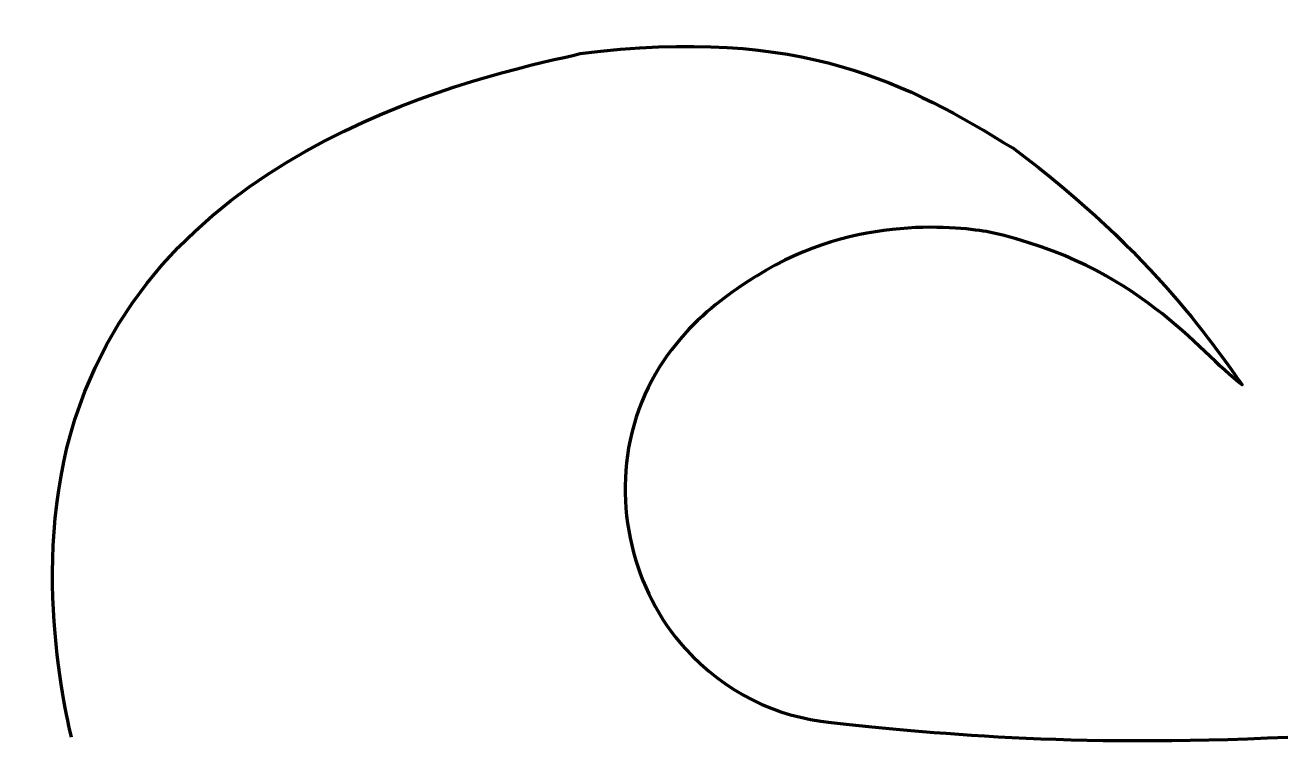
# Model space of a CAD drawing. Extents: x 1097 to 1944, y -1354 to -869.
import ezdxf

# ---------------------------------------------------------------- set-up
doc = ezdxf.new("R2010")
doc.units = 0
doc.header["$MEASUREMENT"] = 0
doc.layers.add('nox_path', color=7, linetype='Continuous', lineweight=0)

msp = doc.modelspace()

# ---------------------------------------------------------------- linework, layer by layer
at = {"layer": 'nox_path', "color": 7, "lineweight": 140}
msp.add_open_spline([(1128.12, -1346.68), (1123.84, -1328.87), (1097.07, -1213.96), (1137.15, -1114.85), (1204.93, -939.73), (1422.25, -899.38), (1469.46, -888.04), (1618.48, -868.98), (1690.21, -908.87), (1759.57, -951.34), (1854.52, -1021.49), (1898.56, -1089.8), (1913.59, -1110.43), (1883.53, -1087.69), (1844.49, -1030.19), (1743.75, -1007.78), (1725.51, -1004.67), (1654.89, -995), (1587.62, -1037.31), (1568.2, -1049.52), (1521.86, -1078.68), (1505.33, -1137.53), (1490.41, -1190.67), (1505.12, -1249), (1539.62, -1287), (1567.03, -1317.2), (1600.58, -1333.02), (1637.73, -1336.92), (1700.49, -1343.51), (1796.48, -1353.89), (1944.1, -1346.68)], degree=3, knots=[0, 0, 0, 0, 1, 1, 1, 2, 2, 2, 3, 3, 3, 4, 4, 4, 5, 5, 5, 6, 6, 6, 7, 7, 7, 8, 8, 8, 9, 9, 9, 10, 10, 10, 10], dxfattribs=at)

doc.saveas('drawing.dxf')
